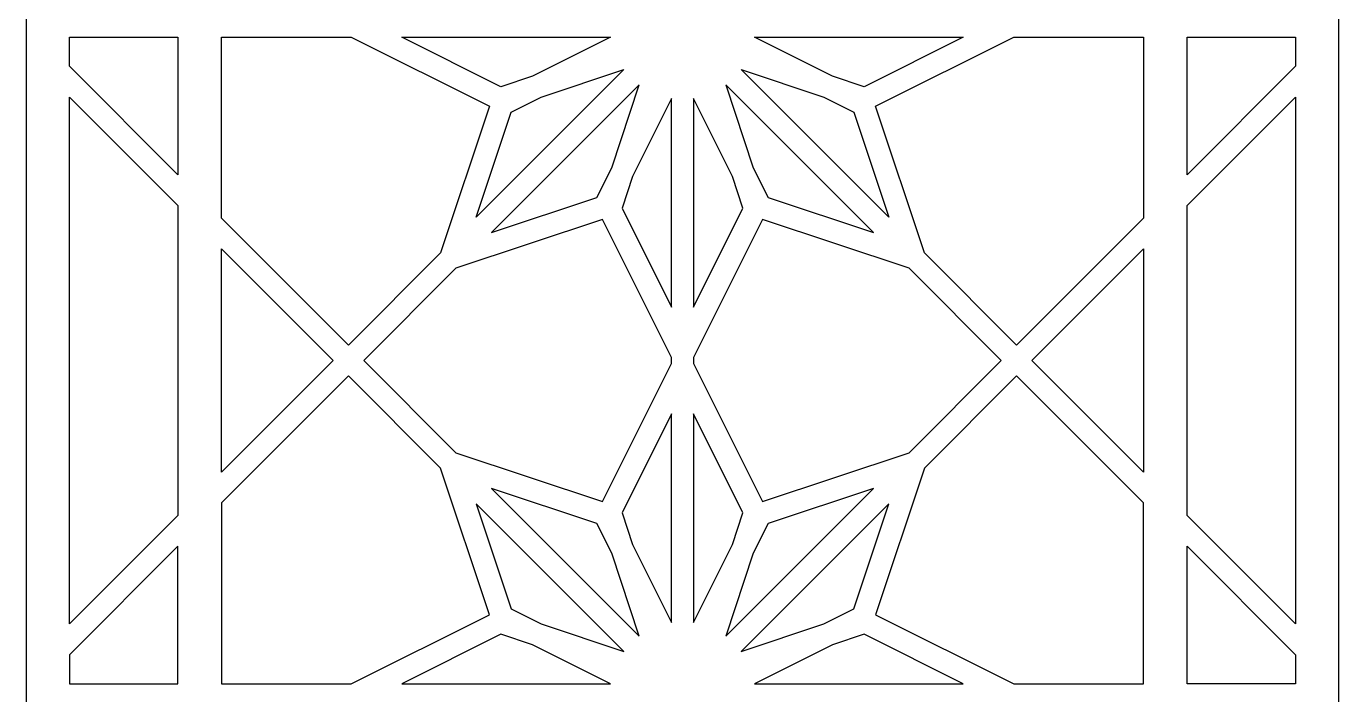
# Model space of a CAD drawing. Header units: centimetres. Extents: x 6.1 to 9.6, y -9 to 9.
# Drawn here: x 6.13 to 9.627, y -0.89 to 0.89 of the extents above; entities that cross this region are included whole.
import ezdxf

# ---------------------------------------------------------------- set-up
doc = ezdxf.new("R2010")
doc.units = ezdxf.units.CM
doc.header["$MEASUREMENT"] = 0
doc.layers.add('layer 1', color=7, linetype='Continuous')

msp = doc.modelspace()

# ---------------------------------------------------------------- linework, layer by layer
at = {"layer": 'layer 1', "color": 250}
for points, knots in [([(9.22235, -9.00021), (9.22235, -9.00021), (9.10677, -9.00021), (9.10677, -9.00021), (9.10677, -9.00021), (9.10677, -9.00021), (8.90951, -9.00021), (8.90951, -9.00021), (8.90951, -9.00021), (8.90951, -9.00021), (8.82779, -9.00021), (8.82779, -9.00021), (8.82779, -9.00021), (8.82779, -9.00021), (8.73967, -9.00021), (8.73967, -9.00021), (8.73967, -9.00021), (8.73967, -9.00021), (8.65794, -9.00021), (8.65794, -9.00021), (8.65794, -9.00021), (8.65794, -9.00021), (7.90734, -9.00021), (7.90734, -9.00021), (7.90734, -9.00021), (7.90734, -9.00021), (7.84956, -9.00021), (7.84956, -9.00021), (7.84956, -9.00021), (7.84956, -9.00021), (7.09895, -9.00021), (7.09895, -9.00021), (7.09895, -9.00021), (7.09895, -9.00021), (7.01723, -9.00021), (7.01723, -9.00021), (7.01723, -9.00021), (7.01723, -9.00021), (6.92911, -9.00021), (6.92911, -9.00021), (6.92911, -9.00021), (6.92911, -9.00021), (6.84738, -9.00021), (6.84738, -9.00021), (6.84738, -9.00021), (6.84738, -9.00021), (6.65012, -9.00021), (6.65012, -9.00021), (6.65012, -9.00021), (6.65012, -9.00021), (6.53455, -9.00021), (6.53455, -9.00021), (6.53455, -9.00021), (6.53455, -9.00021), (6.13036, -9.00021), (6.13036, -9.00021), (6.13036, -9.00021), (6.13036, -9.00021), (6.13036, -8.11335), (6.13036, -8.11335), (6.13036, -8.11335), (6.13036, -8.11335), (6.13036, -8.03891), (6.13036, -8.03891), (6.13036, -8.03891), (6.13036, -8.03891), (6.13036, -8.03163), (6.13036, -8.03163), (6.13036, -8.03163), (6.13036, -8.03163), (6.13036, -8.0189), (6.13036, -8.0189), (6.13036, -8.0189), (6.13036, -8.0189), (6.13036, -7.98112), (6.13036, -7.98112), (6.13036, -7.98112), (6.13036, -7.98112), (6.13036, -7.93718), (6.13036, -7.93718), (6.13036, -7.93718), (6.13036, -7.93718), (6.13036, -6.30279), (6.13036, -6.30279), (6.13036, -6.30279), (6.13036, -6.30279), (6.13036, -6.25885), (6.13036, -6.25885), (6.13036, -6.25885), (6.13036, -6.25885), (6.13036, -6.23884), (6.13036, -6.23884), (6.13036, -6.23884), (6.13036, -6.23884), (6.13036, -6.22106), (6.13036, -6.22106), (6.13036, -6.22106), (6.13036, -6.22106), (6.13036, -6.20106), (6.13036, -6.20106), (6.13036, -6.20106), (6.13036, -6.20106), (6.13036, -6.15711), (6.13036, -6.15711), (6.13036, -6.15711), (6.13036, -6.15711), (6.13036, -4.52272), (6.13036, -4.52272), (6.13036, -4.52272), (6.13036, -4.52272), (6.13036, -4.47878), (6.13036, -4.47878), (6.13036, -4.47878), (6.13036, -4.47878), (6.13036, -4.45877), (6.13036, -4.45877), (6.13036, -4.45877), (6.13036, -4.45877), (6.13036, -4.44099), (6.13036, -4.44099), (6.13036, -4.44099), (6.13036, -4.44099), (6.13036, -4.42099), (6.13036, -4.42099), (6.13036, -4.42099), (6.13036, -4.42099), (6.13036, -4.37705), (6.13036, -4.37705), (6.13036, -4.37705), (6.13036, -4.37705), (6.13036, -2.74266), (6.13036, -2.74266), (6.13036, -2.74266), (6.13036, -2.74266), (6.13036, -2.69871), (6.13036, -2.69871), (6.13036, -2.69871), (6.13036, -2.69871), (6.13036, -2.67871), (6.13036, -2.67871), (6.13036, -2.67871), (6.13036, -2.67871), (6.13036, -2.66093), (6.13036, -2.66093), (6.13036, -2.66093), (6.13036, -2.66093), (6.13036, -2.64093), (6.13036, -2.64093), (6.13036, -2.64093), (6.13036, -2.64093), (6.13036, -2.59698), (6.13036, -2.59698), (6.13036, -2.59698), (6.13036, -2.59698), (6.13036, -0.96259), (6.13036, -0.96259), (6.13036, -0.96259), (6.13036, -0.96259), (6.13036, -0.91864), (6.13036, -0.91864), (6.13036, -0.91864), (6.13036, -0.91864), (6.13036, -0.89864), (6.13036, -0.89864), (6.13036, -0.89864), (6.13036, -0.89864), (6.13036, -0.88087), (6.13036, -0.88087), (6.13036, -0.88087), (6.13036, -0.88087), (6.13036, -0.86086), (6.13036, -0.86086), (6.13036, -0.86086), (6.13036, -0.86086), (6.13036, -0.81692), (6.13036, -0.81692), (6.13036, -0.81692), (6.13036, -0.81692), (6.13036, 0.81747), (6.13036, 0.81747), (6.13036, 0.81747), (6.13036, 0.81747), (6.13036, 0.86142), (6.13036, 0.86142), (6.13036, 0.86142), (6.13036, 0.86142), (6.13036, 0.88142), (6.13036, 0.88142), (6.13036, 0.88142), (6.13036, 0.88142), (6.13036, 0.8992), (6.13036, 0.8992), (6.13036, 0.8992), (6.13036, 0.8992), (6.13036, 0.9192), (6.13036, 0.9192), (6.13036, 0.9192), (6.13036, 0.9192), (6.13036, 0.96315), (6.13036, 0.96315), (6.13036, 0.96315), (6.13036, 0.96315), (6.13036, 2.59754), (6.13036, 2.59754), (6.13036, 2.59754), (6.13036, 2.59754), (6.13036, 2.64149), (6.13036, 2.64149), (6.13036, 2.64149), (6.13036, 2.64149), (6.13036, 2.66149), (6.13036, 2.66149), (6.13036, 2.66149), (6.13036, 2.66149), (6.13036, 2.67926), (6.13036, 2.67926), (6.13036, 2.67926), (6.13036, 2.67926), (6.13036, 2.69927), (6.13036, 2.69927), (6.13036, 2.69927), (6.13036, 2.69927), (6.13036, 2.74321), (6.13036, 2.74321), (6.13036, 2.74321), (6.13036, 2.74321), (6.13036, 4.3776), (6.13036, 4.3776), (6.13036, 4.3776), (6.13036, 4.3776), (6.13036, 4.42155), (6.13036, 4.42155), (6.13036, 4.42155), (6.13036, 4.42155), (6.13036, 4.44155), (6.13036, 4.44155), (6.13036, 4.44155), (6.13036, 4.44155), (6.13036, 4.45933), (6.13036, 4.45933), (6.13036, 4.45933), (6.13036, 4.45933), (6.13036, 4.47934), (6.13036, 4.47934), (6.13036, 4.47934), (6.13036, 4.47934), (6.13036, 4.52328), (6.13036, 4.52328), (6.13036, 4.52328), (6.13036, 4.52328), (6.13036, 6.15767), (6.13036, 6.15767), (6.13036, 6.15767), (6.13036, 6.15767), (6.13036, 6.20162), (6.13036, 6.20162), (6.13036, 6.20162), (6.13036, 6.20162), (6.13036, 6.22163), (6.13036, 6.22163), (6.13036, 6.22163), (6.13036, 6.22163), (6.13036, 6.23939), (6.13036, 6.23939), (6.13036, 6.23939), (6.13036, 6.23939), (6.13036, 6.25941), (6.13036, 6.25941), (6.13036, 6.25941), (6.13036, 6.25941), (6.13036, 6.30334), (6.13036, 6.30334), (6.13036, 6.30334), (6.13036, 6.30334), (6.13036, 7.93773), (6.13036, 7.93773), (6.13036, 7.93773), (6.13036, 7.93773), (6.13036, 7.98168), (6.13036, 7.98168), (6.13036, 7.98168), (6.13036, 7.98168), (6.13036, 8), (6.13036, 8), (6.13036, 8), (6.13036, 8), (6.13036, 8.01946), (6.13036, 8.01946), (6.13036, 8.01946), (6.13036, 8.01946), (6.13036, 8.03947), (6.13036, 8.03947), (6.13036, 8.03947), (6.13036, 8.03947), (6.13036, 8.08173), (6.13036, 8.08173), (6.13036, 8.08173), (6.13036, 8.08173), (6.13036, 9.00077), (6.13036, 9.00077), (6.13036, 9.00077), (6.13036, 9.00077), (6.53455, 9.00077), (6.53455, 9.00077), (6.53455, 9.00077), (6.53455, 9.00077), (6.65012, 9.00077), (6.65012, 9.00077), (6.65012, 9.00077), (6.65012, 9.00077), (6.84738, 9.00077), (6.84738, 9.00077), (6.84738, 9.00077), (6.84738, 9.00077), (6.92911, 9.00077), (6.92911, 9.00077), (6.92911, 9.00077), (6.92911, 9.00077), (7.04941, 9.00077), (7.04941, 9.00077), (7.04941, 9.00077), (7.04941, 9.00077), (7.13114, 9.00077), (7.13114, 9.00077), (7.13114, 9.00077), (7.13114, 9.00077), (7.84956, 9.00077), (7.84956, 9.00077), (7.84956, 9.00077), (7.84956, 9.00077), (7.90734, 9.00077), (7.90734, 9.00077), (7.90734, 9.00077), (7.90734, 9.00077), (8.62577, 9.00077), (8.62577, 9.00077), (8.62577, 9.00077), (8.62577, 9.00077), (8.70748, 9.00077), (8.70748, 9.00077), (8.70748, 9.00077), (8.70748, 9.00077), (8.82779, 9.00077), (8.82779, 9.00077), (8.82779, 9.00077), (8.82779, 9.00077), (8.90951, 9.00077), (8.90951, 9.00077), (8.90951, 9.00077), (8.90951, 9.00077), (9.10677, 9.00077), (9.10677, 9.00077), (9.10677, 9.00077), (9.10677, 9.00077), (9.22235, 9.00077), (9.22235, 9.00077), (9.22235, 9.00077), (9.22235, 9.00077), (9.62654, 9.00077), (9.62654, 9.00077), (9.62654, 9.00077), (9.62654, 9.00077), (9.62654, 8.08173), (9.62654, 8.08173), (9.62654, 8.08173), (9.62654, 8.08173), (9.62654, 8.03947), (9.62654, 8.03947), (9.62654, 8.03947), (9.62654, 8.03947), (9.62654, 8.01946), (9.62654, 8.01946), (9.62654, 8.01946), (9.62654, 8.01946), (9.62654, 8), (9.62654, 8), (9.62654, 8), (9.62654, 8), (9.62654, 7.98168), (9.62654, 7.98168), (9.62654, 7.98168), (9.62654, 7.98168), (9.62654, 7.93773), (9.62654, 7.93773), (9.62654, 7.93773), (9.62654, 7.93773), (9.62654, 6.30334), (9.62654, 6.30334), (9.62654, 6.30334), (9.62654, 6.30334), (9.62654, 6.25941), (9.62654, 6.25941), (9.62654, 6.25941), (9.62654, 6.25941), (9.62654, 6.23939), (9.62654, 6.23939), (9.62654, 6.23939), (9.62654, 6.23939), (9.62654, 6.22162), (9.62654, 6.22162), (9.62654, 6.22162), (9.62654, 6.22162), (9.62654, 6.20162), (9.62654, 6.20162), (9.62654, 6.20162), (9.62654, 6.20162), (9.62654, 6.15767), (9.62654, 6.15767), (9.62654, 6.15767), (9.62654, 6.15767), (9.62654, 4.52328), (9.62654, 4.52328), (9.62654, 4.52328), (9.62654, 4.52328), (9.62654, 4.47934), (9.62654, 4.47934), (9.62654, 4.47934), (9.62654, 4.47934), (9.62654, 4.45933), (9.62654, 4.45933), (9.62654, 4.45933), (9.62654, 4.45933), (9.62654, 4.44155), (9.62654, 4.44155), (9.62654, 4.44155), (9.62654, 4.44155), (9.62654, 4.42155), (9.62654, 4.42155), (9.62654, 4.42155), (9.62654, 4.42155), (9.62654, 4.3776), (9.62654, 4.3776), (9.62654, 4.3776), (9.62654, 4.3776), (9.62654, 2.74321), (9.62654, 2.74321), (9.62654, 2.74321), (9.62654, 2.74321), (9.62654, 2.69927), (9.62654, 2.69927), (9.62654, 2.69927), (9.62654, 2.69927), (9.62654, 2.67926), (9.62654, 2.67926), (9.62654, 2.67926), (9.62654, 2.67926), (9.62654, 2.66149), (9.62654, 2.66149), (9.62654, 2.66149), (9.62654, 2.66149), (9.62654, 2.64149), (9.62654, 2.64149), (9.62654, 2.64149), (9.62654, 2.64149), (9.62654, 2.59754), (9.62654, 2.59754), (9.62654, 2.59754), (9.62654, 2.59754), (9.62654, 0.96315), (9.62654, 0.96315), (9.62654, 0.96315), (9.62654, 0.96315), (9.62654, 0.9192), (9.62654, 0.9192), (9.62654, 0.9192), (9.62654, 0.9192), (9.62654, 0.8992), (9.62654, 0.8992), (9.62654, 0.8992), (9.62654, 0.8992), (9.62654, 0.88142), (9.62654, 0.88142), (9.62654, 0.88142), (9.62654, 0.88142), (9.62654, 0.86142), (9.62654, 0.86142), (9.62654, 0.86142), (9.62654, 0.86142), (9.62654, 0.81747), (9.62654, 0.81747), (9.62654, 0.81747), (9.62654, 0.81747), (9.62654, -0.81691), (9.62654, -0.81691), (9.62654, -0.81691), (9.62654, -0.81691), (9.62654, -0.86086), (9.62654, -0.86086), (9.62654, -0.86086), (9.62654, -0.86086), (9.62654, -0.88087), (9.62654, -0.88087), (9.62654, -0.88087), (9.62654, -0.88087), (9.62654, -0.89864), (9.62654, -0.89864), (9.62654, -0.89864), (9.62654, -0.89864), (9.62654, -0.91864), (9.62654, -0.91864), (9.62654, -0.91864), (9.62654, -0.91864), (9.62654, -0.96259), (9.62654, -0.96259), (9.62654, -0.96259), (9.62654, -0.96259), (9.62654, -2.59698), (9.62654, -2.59698), (9.62654, -2.59698), (9.62654, -2.59698), (9.62654, -2.64093), (9.62654, -2.64093), (9.62654, -2.64093), (9.62654, -2.64093), (9.62654, -2.66093), (9.62654, -2.66093), (9.62654, -2.66093), (9.62654, -2.66093), (9.62654, -2.67871), (9.62654, -2.67871), (9.62654, -2.67871), (9.62654, -2.67871), (9.62654, -2.69871), (9.62654, -2.69871), (9.62654, -2.69871), (9.62654, -2.69871), (9.62654, -2.74266), (9.62654, -2.74266), (9.62654, -2.74266), (9.62654, -2.74266), (9.62654, -4.37704), (9.62654, -4.37704), (9.62654, -4.37704), (9.62654, -4.37704), (9.62654, -4.42099), (9.62654, -4.42099), (9.62654, -4.42099), (9.62654, -4.42099), (9.62654, -4.441), (9.62654, -4.441), (9.62654, -4.441), (9.62654, -4.441), (9.62654, -4.45877), (9.62654, -4.45877), (9.62654, -4.45877), (9.62654, -4.45877), (9.62654, -4.47878), (9.62654, -4.47878), (9.62654, -4.47878), (9.62654, -4.47878), (9.62654, -4.52272), (9.62654, -4.52272), (9.62654, -4.52272), (9.62654, -4.52272), (9.62654, -6.15711), (9.62654, -6.15711), (9.62654, -6.15711), (9.62654, -6.15711), (9.62654, -6.20106), (9.62654, -6.20106), (9.62654, -6.20106), (9.62654, -6.20106), (9.62654, -6.22106), (9.62654, -6.22106), (9.62654, -6.22106), (9.62654, -6.22106), (9.62654, -6.23884), (9.62654, -6.23884), (9.62654, -6.23884), (9.62654, -6.23884), (9.62654, -6.25885), (9.62654, -6.25885), (9.62654, -6.25885), (9.62654, -6.25885), (9.62654, -6.30279), (9.62654, -6.30279), (9.62654, -6.30279), (9.62654, -6.30279), (9.62654, -7.93717), (9.62654, -7.93717), (9.62654, -7.93717), (9.62654, -7.93717), (9.62654, -7.98112), (9.62654, -7.98112), (9.62654, -7.98112), (9.62654, -7.98112), (9.62654, -8.0189), (9.62654, -8.0189), (9.62654, -8.0189), (9.62654, -8.0189), (9.62654, -8.03163), (9.62654, -8.03163), (9.62654, -8.03163), (9.62654, -8.03163), (9.62654, -8.03891), (9.62654, -8.03891), (9.62654, -8.03891), (9.62654, -8.03891), (9.62654, -8.11334), (9.62654, -8.11334), (9.62654, -8.11334), (9.62654, -8.11334), (9.62654, -9.00021), (9.62654, -9.00021), (9.62654, -9.00021), (9.62654, -9.00021), (9.22235, -9.00021), (9.22235, -9.00021)], [0, 0, 0, 0, 0.0065359, 0.0065359, 0.0065359, 0.0065359, 0.0130719, 0.0130719, 0.0130719, 0.0130719, 0.0196078, 0.0196078, 0.0196078, 0.0196078, 0.0261438, 0.0261438, 0.0261438, 0.0261438, 0.0326797, 0.0326797, 0.0326797, 0.0326797, 0.0392157, 0.0392157, 0.0392157, 0.0392157, 0.0457516, 0.0457516, 0.0457516, 0.0457516, 0.0522876, 0.0522876, 0.0522876, 0.0522876, 0.0588235, 0.0588235, 0.0588235, 0.0588235, 0.0653595, 0.0653595, 0.0653595, 0.0653595, 0.0718954, 0.0718954, 0.0718954, 0.0718954, 0.0784314, 0.0784314, 0.0784314, 0.0784314, 0.0849673, 0.0849673, 0.0849673, 0.0849673, 0.0915033, 0.0915033, 0.0915033, 0.0915033, 0.0980392, 0.0980392, 0.0980392, 0.0980392, 0.1045752, 0.1045752, 0.1045752, 0.1045752, 0.1111111, 0.1111111, 0.1111111, 0.1111111, 0.1176471, 0.1176471, 0.1176471, 0.1176471, 0.124183, 0.124183, 0.124183, 0.124183, 0.130719, 0.130719, 0.130719, 0.130719, 0.1372549, 0.1372549, 0.1372549, 0.1372549, 0.1437908, 0.1437908, 0.1437908, 0.1437908, 0.1503268, 0.1503268, 0.1503268, 0.1503268, 0.1568627, 0.1568627, 0.1568627, 0.1568627, 0.1633987, 0.1633987, 0.1633987, 0.1633987, 0.1699346, 0.1699346, 0.1699346, 0.1699346, 0.1764706, 0.1764706, 0.1764706, 0.1764706, 0.1830065, 0.1830065, 0.1830065, 0.1830065, 0.1895425, 0.1895425, 0.1895425, 0.1895425, 0.1960784, 0.1960784, 0.1960784, 0.1960784, 0.2026144, 0.2026144, 0.2026144, 0.2026144, 0.2091503, 0.2091503, 0.2091503, 0.2091503, 0.2156863, 0.2156863, 0.2156863, 0.2156863, 0.2222222, 0.2222222, 0.2222222, 0.2222222, 0.2287582, 0.2287582, 0.2287582, 0.2287582, 0.2352941, 0.2352941, 0.2352941, 0.2352941, 0.2418301, 0.2418301, 0.2418301, 0.2418301, 0.248366, 0.248366, 0.248366, 0.248366, 0.254902, 0.254902, 0.254902, 0.254902, 0.2614379, 0.2614379, 0.2614379, 0.2614379, 0.2679739, 0.2679739, 0.2679739, 0.2679739, 0.2745098, 0.2745098, 0.2745098, 0.2745098, 0.2810458, 0.2810458, 0.2810458, 0.2810458, 0.2875817, 0.2875817, 0.2875817, 0.2875817, 0.2941176, 0.2941176, 0.2941176, 0.2941176, 0.3006536, 0.3006536, 0.3006536, 0.3006536, 0.3071895, 0.3071895, 0.3071895, 0.3071895, 0.3137255, 0.3137255, 0.3137255, 0.3137255, 0.3202614, 0.3202614, 0.3202614, 0.3202614, 0.3267974, 0.3267974, 0.3267974, 0.3267974, 0.3333333, 0.3333333, 0.3333333, 0.3333333, 0.3398693, 0.3398693, 0.3398693, 0.3398693, 0.3464052, 0.3464052, 0.3464052, 0.3464052, 0.3529412, 0.3529412, 0.3529412, 0.3529412, 0.3594771, 0.3594771, 0.3594771, 0.3594771, 0.3660131, 0.3660131, 0.3660131, 0.3660131, 0.372549, 0.372549, 0.372549, 0.372549, 0.379085, 0.379085, 0.379085, 0.379085, 0.3856209, 0.3856209, 0.3856209, 0.3856209, 0.3921569, 0.3921569, 0.3921569, 0.3921569, 0.3986928, 0.3986928, 0.3986928, 0.3986928, 0.4052288, 0.4052288, 0.4052288, 0.4052288, 0.4117647, 0.4117647, 0.4117647, 0.4117647, 0.4183007, 0.4183007, 0.4183007, 0.4183007, 0.4248366, 0.4248366, 0.4248366, 0.4248366, 0.4313725, 0.4313725, 0.4313725, 0.4313725, 0.4379085, 0.4379085, 0.4379085, 0.4379085, 0.4444444, 0.4444444, 0.4444444, 0.4444444, 0.4509804, 0.4509804, 0.4509804, 0.4509804, 0.4575163, 0.4575163, 0.4575163, 0.4575163, 0.4640523, 0.4640523, 0.4640523, 0.4640523, 0.4705882, 0.4705882, 0.4705882, 0.4705882, 0.4771242, 0.4771242, 0.4771242, 0.4771242, 0.4836601, 0.4836601, 0.4836601, 0.4836601, 0.4901961, 0.4901961, 0.4901961, 0.4901961, 0.496732, 0.496732, 0.496732, 0.496732, 0.503268, 0.503268, 0.503268, 0.503268, 0.5098039, 0.5098039, 0.5098039, 0.5098039, 0.5163399, 0.5163399, 0.5163399, 0.5163399, 0.5228758, 0.5228758, 0.5228758, 0.5228758, 0.5294118, 0.5294118, 0.5294118, 0.5294118, 0.5359477, 0.5359477, 0.5359477, 0.5359477, 0.5424837, 0.5424837, 0.5424837, 0.5424837, 0.5490196, 0.5490196, 0.5490196, 0.5490196, 0.5555556, 0.5555556, 0.5555556, 0.5555556, 0.5620915, 0.5620915, 0.5620915, 0.5620915, 0.5686275, 0.5686275, 0.5686275, 0.5686275, 0.5751634, 0.5751634, 0.5751634, 0.5751634, 0.5816993, 0.5816993, 0.5816993, 0.5816993, 0.5882353, 0.5882353, 0.5882353, 0.5882353, 0.5947712, 0.5947712, 0.5947712, 0.5947712, 0.6013072, 0.6013072, 0.6013072, 0.6013072, 0.6078431, 0.6078431, 0.6078431, 0.6078431, 0.6143791, 0.6143791, 0.6143791, 0.6143791, 0.620915, 0.620915, 0.620915, 0.620915, 0.627451, 0.627451, 0.627451, 0.627451, 0.6339869, 0.6339869, 0.6339869, 0.6339869, 0.6405229, 0.6405229, 0.6405229, 0.6405229, 0.6470588, 0.6470588, 0.6470588, 0.6470588, 0.6535948, 0.6535948, 0.6535948, 0.6535948, 0.6601307, 0.6601307, 0.6601307, 0.6601307, 0.6666667, 0.6666667, 0.6666667, 0.6666667, 0.6732026, 0.6732026, 0.6732026, 0.6732026, 0.6797386, 0.6797386, 0.6797386, 0.6797386, 0.6862745, 0.6862745, 0.6862745, 0.6862745, 0.6928105, 0.6928105, 0.6928105, 0.6928105, 0.6993464, 0.6993464, 0.6993464, 0.6993464, 0.7058824, 0.7058824, 0.7058824, 0.7058824, 0.7124183, 0.7124183, 0.7124183, 0.7124183, 0.7189542, 0.7189542, 0.7189542, 0.7189542, 0.7254902, 0.7254902, 0.7254902, 0.7254902, 0.7320261, 0.7320261, 0.7320261, 0.7320261, 0.7385621, 0.7385621, 0.7385621, 0.7385621, 0.745098, 0.745098, 0.745098, 0.745098, 0.751634, 0.751634, 0.751634, 0.751634, 0.7581699, 0.7581699, 0.7581699, 0.7581699, 0.7647059, 0.7647059, 0.7647059, 0.7647059, 0.7712418, 0.7712418, 0.7712418, 0.7712418, 0.7777778, 0.7777778, 0.7777778, 0.7777778, 0.7843137, 0.7843137, 0.7843137, 0.7843137, 0.7908497, 0.7908497, 0.7908497, 0.7908497, 0.7973856, 0.7973856, 0.7973856, 0.7973856, 0.8039216, 0.8039216, 0.8039216, 0.8039216, 0.8104575, 0.8104575, 0.8104575, 0.8104575, 0.8169935, 0.8169935, 0.8169935, 0.8169935, 0.8235294, 0.8235294, 0.8235294, 0.8235294, 0.8300654, 0.8300654, 0.8300654, 0.8300654, 0.8366013, 0.8366013, 0.8366013, 0.8366013, 0.8431373, 0.8431373, 0.8431373, 0.8431373, 0.8496732, 0.8496732, 0.8496732, 0.8496732, 0.8562092, 0.8562092, 0.8562092, 0.8562092, 0.8627451, 0.8627451, 0.8627451, 0.8627451, 0.869281, 0.869281, 0.869281, 0.869281, 0.875817, 0.875817, 0.875817, 0.875817, 0.8823529, 0.8823529, 0.8823529, 0.8823529, 0.8888889, 0.8888889, 0.8888889, 0.8888889, 0.8954248, 0.8954248, 0.8954248, 0.8954248, 0.9019608, 0.9019608, 0.9019608, 0.9019608, 0.9084967, 0.9084967, 0.9084967, 0.9084967, 0.9150327, 0.9150327, 0.9150327, 0.9150327, 0.9215686, 0.9215686, 0.9215686, 0.9215686, 0.9281046, 0.9281046, 0.9281046, 0.9281046, 0.9346405, 0.9346405, 0.9346405, 0.9346405, 0.9411765, 0.9411765, 0.9411765, 0.9411765, 0.9477124, 0.9477124, 0.9477124, 0.9477124, 0.9542484, 0.9542484, 0.9542484, 0.9542484, 0.9607843, 0.9607843, 0.9607843, 0.9607843, 0.9673203, 0.9673203, 0.9673203, 0.9673203, 0.9738562, 0.9738562, 0.9738562, 0.9738562, 0.9803922, 0.9803922, 0.9803922, 0.9803922, 0.9869281, 0.9869281, 0.9869281, 0.9869281, 1, 1, 1, 1]), ([(6.53455, 0.86142), (6.53455, 0.86142), (6.24593, 0.86142), (6.24593, 0.86142), (6.24593, 0.86142), (6.24593, 0.86142), (6.24593, 0.78363), (6.24593, 0.78363), (6.24593, 0.78363), (6.24593, 0.78363), (6.53455, 0.49501), (6.53455, 0.49501), (6.53455, 0.49501), (6.53455, 0.49501), (6.53455, 0.86142), (6.53455, 0.86142)], [0, 0, 0, 0, 0.2, 0.2, 0.2, 0.2, 0.4, 0.4, 0.4, 0.4, 0.6, 0.6, 0.6, 0.6, 1, 1, 1, 1]), ([(6.98842, 0.04114), (6.98842, 0.04114), (7.23419, 0.28692), (7.23419, 0.28692), (7.23419, 0.28692), (7.23419, 0.28692), (7.364, 0.67722), (7.364, 0.67722), (7.364, 0.67722), (7.364, 0.67722), (6.99622, 0.86142), (6.99622, 0.86142), (6.99622, 0.86142), (6.99622, 0.86142), (6.65012, 0.86142), (6.65012, 0.86142), (6.65012, 0.86142), (6.65012, 0.86142), (6.65012, 0.37944), (6.65012, 0.37944), (6.65012, 0.37944), (6.65012, 0.37944), (6.98842, 0.04114), (6.98842, 0.04114)], [0, 0, 0, 0, 0.1428571, 0.1428571, 0.1428571, 0.1428571, 0.2857143, 0.2857143, 0.2857143, 0.2857143, 0.4285714, 0.4285714, 0.4285714, 0.4285714, 0.5714286, 0.5714286, 0.5714286, 0.5714286, 0.7142857, 0.7142857, 0.7142857, 0.7142857, 1, 1, 1, 1]), ([(7.68649, 0.86142), (7.68649, 0.86142), (7.13049, 0.86142), (7.13049, 0.86142), (7.13049, 0.86142), (7.13049, 0.86142), (7.3943, 0.72929), (7.3943, 0.72929), (7.3943, 0.72929), (7.3943, 0.72929), (7.47877, 0.75739), (7.47877, 0.75739), (7.47877, 0.75739), (7.47877, 0.75739), (7.68649, 0.86142), (7.68649, 0.86142)], [0, 0, 0, 0, 0.2, 0.2, 0.2, 0.2, 0.4, 0.4, 0.4, 0.4, 0.6, 0.6, 0.6, 0.6, 1, 1, 1, 1]), ([(8.62641, 0.86142), (8.62641, 0.86142), (8.07041, 0.86142), (8.07041, 0.86142), (8.07041, 0.86142), (8.07041, 0.86142), (8.27812, 0.75739), (8.27812, 0.75739), (8.27812, 0.75739), (8.27812, 0.75739), (8.3626, 0.72929), (8.3626, 0.72929), (8.3626, 0.72929), (8.3626, 0.72929), (8.62641, 0.86142), (8.62641, 0.86142)], [0, 0, 0, 0, 0.2, 0.2, 0.2, 0.2, 0.4, 0.4, 0.4, 0.4, 0.6, 0.6, 0.6, 0.6, 1, 1, 1, 1]), ([(9.10677, 0.86142), (9.10677, 0.86142), (8.76068, 0.86142), (8.76068, 0.86142), (8.76068, 0.86142), (8.76068, 0.86142), (8.39291, 0.67722), (8.39291, 0.67722), (8.39291, 0.67722), (8.39291, 0.67722), (8.52271, 0.28692), (8.52271, 0.28692), (8.52271, 0.28692), (8.52271, 0.28692), (8.76849, 0.04114), (8.76849, 0.04114), (8.76849, 0.04114), (8.76849, 0.04114), (9.10677, 0.37943), (9.10677, 0.37943), (9.10677, 0.37943), (9.10677, 0.37943), (9.10677, 0.86142), (9.10677, 0.86142)], [0, 0, 0, 0, 0.1428571, 0.1428571, 0.1428571, 0.1428571, 0.2857143, 0.2857143, 0.2857143, 0.2857143, 0.4285714, 0.4285714, 0.4285714, 0.4285714, 0.5714286, 0.5714286, 0.5714286, 0.5714286, 0.7142857, 0.7142857, 0.7142857, 0.7142857, 1, 1, 1, 1]), ([(9.22235, 0.86142), (9.22235, 0.86142), (9.22235, 0.49501), (9.22235, 0.49501), (9.22235, 0.49501), (9.22235, 0.49501), (9.51097, 0.78363), (9.51097, 0.78363), (9.51097, 0.78363), (9.51097, 0.78363), (9.51097, 0.86142), (9.51097, 0.86142), (9.51097, 0.86142), (9.51097, 0.86142), (9.22235, 0.86142), (9.22235, 0.86142)], [0, 0, 0, 0, 0.2, 0.2, 0.2, 0.2, 0.4, 0.4, 0.4, 0.4, 0.6, 0.6, 0.6, 0.6, 1, 1, 1, 1]), ([(7.32914, 0.38186), (7.32914, 0.38186), (7.72228, 0.775), (7.72228, 0.775), (7.72228, 0.775), (7.72228, 0.775), (7.50184, 0.70169), (7.50184, 0.70169), (7.50184, 0.70169), (7.50184, 0.70169), (7.42225, 0.66183), (7.42225, 0.66183), (7.42225, 0.66183), (7.42225, 0.66183), (7.32914, 0.38186), (7.32914, 0.38186)], [0, 0, 0, 0, 0.2, 0.2, 0.2, 0.2, 0.4, 0.4, 0.4, 0.4, 0.6, 0.6, 0.6, 0.6, 1, 1, 1, 1]), ([(8.03463, 0.775), (8.03463, 0.775), (8.42776, 0.38187), (8.42776, 0.38187), (8.42776, 0.38187), (8.42776, 0.38187), (8.33466, 0.66182), (8.33466, 0.66182), (8.33466, 0.66182), (8.33466, 0.66182), (8.25506, 0.70169), (8.25506, 0.70169), (8.25506, 0.70169), (8.25506, 0.70169), (8.03463, 0.775), (8.03463, 0.775)], [0, 0, 0, 0, 0.2, 0.2, 0.2, 0.2, 0.4, 0.4, 0.4, 0.4, 0.6, 0.6, 0.6, 0.6, 1, 1, 1, 1]), ([(6.24593, -0.70135), (6.24593, -0.70135), (6.53455, -0.41273), (6.53455, -0.41273), (6.53455, -0.41273), (6.53455, -0.41273), (6.53455, 0.41328), (6.53455, 0.41328), (6.53455, 0.41328), (6.53455, 0.41328), (6.24593, 0.7019), (6.24593, 0.7019), (6.24593, 0.7019), (6.24593, 0.7019), (6.24593, -0.70134), (6.24593, -0.70134), (6.24593, -0.70134), (6.24593, -0.70134), (6.24593, -0.70135), (6.24593, -0.70135)], [0, 0, 0, 0, 0.1666667, 0.1666667, 0.1666667, 0.1666667, 0.3333333, 0.3333333, 0.3333333, 0.3333333, 0.5, 0.5, 0.5, 0.5, 0.6666667, 0.6666667, 0.6666667, 0.6666667, 1, 1, 1, 1]), ([(7.36999, 0.341), (7.36999, 0.341), (7.76314, 0.73415), (7.76314, 0.73415), (7.76314, 0.73415), (7.76314, 0.73415), (7.68983, 0.5137), (7.68983, 0.5137), (7.68983, 0.5137), (7.68983, 0.5137), (7.64996, 0.43411), (7.64996, 0.43411), (7.64996, 0.43411), (7.64996, 0.43411), (7.36999, 0.341), (7.36999, 0.341)], [0, 0, 0, 0, 0.2, 0.2, 0.2, 0.2, 0.4, 0.4, 0.4, 0.4, 0.6, 0.6, 0.6, 0.6, 1, 1, 1, 1]), ([(7.99376, 0.73415), (7.99376, 0.73415), (8.3869, 0.341), (8.3869, 0.341), (8.3869, 0.341), (8.3869, 0.341), (8.10693, 0.43411), (8.10693, 0.43411), (8.10693, 0.43411), (8.10693, 0.43411), (8.06707, 0.5137), (8.06707, 0.5137), (8.06707, 0.5137), (8.06707, 0.5137), (7.99376, 0.73415), (7.99376, 0.73415)], [0, 0, 0, 0, 0.2, 0.2, 0.2, 0.2, 0.4, 0.4, 0.4, 0.4, 0.6, 0.6, 0.6, 0.6, 1, 1, 1, 1]), ([(9.22235, 0.41328), (9.22235, 0.41328), (9.22235, -0.41272), (9.22235, -0.41272), (9.22235, -0.41272), (9.22235, -0.41272), (9.51097, -0.70134), (9.51097, -0.70134), (9.51097, -0.70134), (9.51097, -0.70134), (9.51097, 0.7019), (9.51097, 0.7019), (9.51097, 0.7019), (9.51097, 0.7019), (9.22235, 0.41328), (9.22235, 0.41328)], [0, 0, 0, 0, 0.2, 0.2, 0.2, 0.2, 0.4, 0.4, 0.4, 0.4, 0.6, 0.6, 0.6, 0.6, 1, 1, 1, 1]), ([(7.84956, 0.69835), (7.84956, 0.69835), (7.84956, 0.21958), (7.84956, 0.21958), (7.84956, 0.21958), (7.84956, 0.21958), (7.84956, 0.14235), (7.84956, 0.14235), (7.84956, 0.14235), (7.84956, 0.14235), (7.71743, 0.40616), (7.71743, 0.40616), (7.71743, 0.40616), (7.71743, 0.40616), (7.74553, 0.49064), (7.74553, 0.49064), (7.74553, 0.49064), (7.74553, 0.49064), (7.84956, 0.69835), (7.84956, 0.69835)], [0, 0, 0, 0, 0.1666667, 0.1666667, 0.1666667, 0.1666667, 0.3333333, 0.3333333, 0.3333333, 0.3333333, 0.5, 0.5, 0.5, 0.5, 0.6666667, 0.6666667, 0.6666667, 0.6666667, 1, 1, 1, 1]), ([(7.90734, 0.14235), (7.90734, 0.14235), (7.90734, 0.21958), (7.90734, 0.21958), (7.90734, 0.21958), (7.90734, 0.21958), (7.90734, 0.69835), (7.90734, 0.69835), (7.90734, 0.69835), (7.90734, 0.69835), (8.01138, 0.49063), (8.01138, 0.49063), (8.01138, 0.49063), (8.01138, 0.49063), (8.03947, 0.40616), (8.03947, 0.40616), (8.03947, 0.40616), (8.03947, 0.40616), (7.90734, 0.14235), (7.90734, 0.14235)], [0, 0, 0, 0, 0.1666667, 0.1666667, 0.1666667, 0.1666667, 0.3333333, 0.3333333, 0.3333333, 0.3333333, 0.5, 0.5, 0.5, 0.5, 0.6666667, 0.6666667, 0.6666667, 0.6666667, 1, 1, 1, 1]), ([(7.27504, -0.24549), (7.27504, -0.24549), (7.02927, 0.00028), (7.02927, 0.00028), (7.02927, 0.00028), (7.02927, 0.00028), (7.27505, 0.24605), (7.27505, 0.24605), (7.27505, 0.24605), (7.27505, 0.24605), (7.66535, 0.37586), (7.66535, 0.37586), (7.66535, 0.37586), (7.66535, 0.37586), (7.84956, 0.00808), (7.84956, 0.00808), (7.84956, 0.00808), (7.84956, 0.00808), (7.84956, -0.00752), (7.84956, -0.00752), (7.84956, -0.00752), (7.84956, -0.00752), (7.66535, -0.3753), (7.66535, -0.3753), (7.66535, -0.3753), (7.66535, -0.3753), (7.27504, -0.24549), (7.27504, -0.24549)], [0, 0, 0, 0, 0.125, 0.125, 0.125, 0.125, 0.25, 0.25, 0.25, 0.25, 0.375, 0.375, 0.375, 0.375, 0.5, 0.5, 0.5, 0.5, 0.625, 0.625, 0.625, 0.625, 0.75, 0.75, 0.75, 0.75, 1, 1, 1, 1]), ([(8.72762, 0.00028), (8.72762, 0.00028), (8.48185, -0.24549), (8.48185, -0.24549), (8.48185, -0.24549), (8.48185, -0.24549), (8.09154, -0.3753), (8.09154, -0.3753), (8.09154, -0.3753), (8.09154, -0.3753), (7.90734, -0.00752), (7.90734, -0.00752), (7.90734, -0.00752), (7.90734, -0.00752), (7.90734, 0.00808), (7.90734, 0.00808), (7.90734, 0.00808), (7.90734, 0.00808), (8.09154, 0.37586), (8.09154, 0.37586), (8.09154, 0.37586), (8.09154, 0.37586), (8.48184, 0.24605), (8.48184, 0.24605), (8.48184, 0.24605), (8.48184, 0.24605), (8.72762, 0.00028), (8.72762, 0.00028)], [0, 0, 0, 0, 0.125, 0.125, 0.125, 0.125, 0.25, 0.25, 0.25, 0.25, 0.375, 0.375, 0.375, 0.375, 0.5, 0.5, 0.5, 0.5, 0.625, 0.625, 0.625, 0.625, 0.75, 0.75, 0.75, 0.75, 1, 1, 1, 1]), ([(6.65012, -0.29716), (6.65012, -0.29716), (6.94756, 0.00028), (6.94756, 0.00028), (6.94756, 0.00028), (6.94756, 0.00028), (6.65012, 0.29771), (6.65012, 0.29771), (6.65012, 0.29771), (6.65012, 0.29771), (6.65012, -0.29716), (6.65012, -0.29716)], [0, 0, 0, 0, 0.25, 0.25, 0.25, 0.25, 0.5, 0.5, 0.5, 0.5, 1, 1, 1, 1]), ([(9.10677, 0.2977), (9.10677, 0.2977), (8.80935, 0.00028), (8.80935, 0.00028), (8.80935, 0.00028), (8.80935, 0.00028), (9.10677, -0.29715), (9.10677, -0.29715), (9.10677, -0.29715), (9.10677, -0.29715), (9.10677, 0.2977), (9.10677, 0.2977)], [0, 0, 0, 0, 0.25, 0.25, 0.25, 0.25, 0.5, 0.5, 0.5, 0.5, 1, 1, 1, 1]), ([(6.98842, -0.04058), (6.98842, -0.04058), (7.23419, -0.28636), (7.23419, -0.28636), (7.23419, -0.28636), (7.23419, -0.28636), (7.364, -0.67667), (7.364, -0.67667), (7.364, -0.67667), (7.364, -0.67667), (6.99622, -0.86086), (6.99622, -0.86086), (6.99622, -0.86086), (6.99622, -0.86086), (6.65012, -0.86086), (6.65012, -0.86086), (6.65012, -0.86086), (6.65012, -0.86086), (6.65012, -0.37888), (6.65012, -0.37888), (6.65012, -0.37888), (6.65012, -0.37888), (6.98842, -0.04058), (6.98842, -0.04058)], [0, 0, 0, 0, 0.1428571, 0.1428571, 0.1428571, 0.1428571, 0.2857143, 0.2857143, 0.2857143, 0.2857143, 0.4285714, 0.4285714, 0.4285714, 0.4285714, 0.5714286, 0.5714286, 0.5714286, 0.5714286, 0.7142857, 0.7142857, 0.7142857, 0.7142857, 1, 1, 1, 1]), ([(9.10677, -0.86086), (9.10677, -0.86086), (8.76068, -0.86086), (8.76068, -0.86086), (8.76068, -0.86086), (8.76068, -0.86086), (8.39291, -0.67666), (8.39291, -0.67666), (8.39291, -0.67666), (8.39291, -0.67666), (8.52271, -0.28636), (8.52271, -0.28636), (8.52271, -0.28636), (8.52271, -0.28636), (8.76849, -0.04058), (8.76849, -0.04058), (8.76849, -0.04058), (8.76849, -0.04058), (9.10677, -0.37887), (9.10677, -0.37887), (9.10677, -0.37887), (9.10677, -0.37887), (9.10677, -0.86086), (9.10677, -0.86086)], [0, 0, 0, 0, 0.1428571, 0.1428571, 0.1428571, 0.1428571, 0.2857143, 0.2857143, 0.2857143, 0.2857143, 0.4285714, 0.4285714, 0.4285714, 0.4285714, 0.5714286, 0.5714286, 0.5714286, 0.5714286, 0.7142857, 0.7142857, 0.7142857, 0.7142857, 1, 1, 1, 1]), ([(7.84956, -0.14179), (7.84956, -0.14179), (7.84956, -0.21902), (7.84956, -0.21902), (7.84956, -0.21902), (7.84956, -0.21902), (7.84956, -0.69779), (7.84956, -0.69779), (7.84956, -0.69779), (7.84956, -0.69779), (7.74553, -0.49008), (7.74553, -0.49008), (7.74553, -0.49008), (7.74553, -0.49008), (7.71743, -0.4056), (7.71743, -0.4056), (7.71743, -0.4056), (7.71743, -0.4056), (7.84956, -0.14179), (7.84956, -0.14179)], [0, 0, 0, 0, 0.1666667, 0.1666667, 0.1666667, 0.1666667, 0.3333333, 0.3333333, 0.3333333, 0.3333333, 0.5, 0.5, 0.5, 0.5, 0.6666667, 0.6666667, 0.6666667, 0.6666667, 1, 1, 1, 1]), ([(7.90734, -0.69779), (7.90734, -0.69779), (7.90734, -0.21902), (7.90734, -0.21902), (7.90734, -0.21902), (7.90734, -0.21902), (7.90734, -0.14179), (7.90734, -0.14179), (7.90734, -0.14179), (7.90734, -0.14179), (8.03947, -0.4056), (8.03947, -0.4056), (8.03947, -0.4056), (8.03947, -0.4056), (8.01138, -0.49008), (8.01138, -0.49008), (8.01138, -0.49008), (8.01138, -0.49008), (7.90734, -0.69779), (7.90734, -0.69779)], [0, 0, 0, 0, 0.1666667, 0.1666667, 0.1666667, 0.1666667, 0.3333333, 0.3333333, 0.3333333, 0.3333333, 0.5, 0.5, 0.5, 0.5, 0.6666667, 0.6666667, 0.6666667, 0.6666667, 1, 1, 1, 1]), ([(7.76314, -0.73359), (7.76314, -0.73359), (7.36998, -0.34044), (7.36998, -0.34044), (7.36998, -0.34044), (7.36998, -0.34044), (7.64996, -0.43356), (7.64996, -0.43356), (7.64996, -0.43356), (7.64996, -0.43356), (7.68983, -0.51314), (7.68983, -0.51314), (7.68983, -0.51314), (7.68983, -0.51314), (7.76314, -0.73359), (7.76314, -0.73359)], [0, 0, 0, 0, 0.2, 0.2, 0.2, 0.2, 0.4, 0.4, 0.4, 0.4, 0.6, 0.6, 0.6, 0.6, 1, 1, 1, 1]), ([(8.38691, -0.34044), (8.38691, -0.34044), (7.99376, -0.73359), (7.99376, -0.73359), (7.99376, -0.73359), (7.99376, -0.73359), (8.06707, -0.51315), (8.06707, -0.51315), (8.06707, -0.51315), (8.06707, -0.51315), (8.10693, -0.43355), (8.10693, -0.43355), (8.10693, -0.43355), (8.10693, -0.43355), (8.38691, -0.34044), (8.38691, -0.34044)], [0, 0, 0, 0, 0.2, 0.2, 0.2, 0.2, 0.4, 0.4, 0.4, 0.4, 0.6, 0.6, 0.6, 0.6, 1, 1, 1, 1]), ([(7.32914, -0.3813), (7.32914, -0.3813), (7.72228, -0.77444), (7.72228, -0.77444), (7.72228, -0.77444), (7.72228, -0.77444), (7.50184, -0.70113), (7.50184, -0.70113), (7.50184, -0.70113), (7.50184, -0.70113), (7.42225, -0.66127), (7.42225, -0.66127), (7.42225, -0.66127), (7.42225, -0.66127), (7.32914, -0.3813), (7.32914, -0.3813)], [0, 0, 0, 0, 0.2, 0.2, 0.2, 0.2, 0.4, 0.4, 0.4, 0.4, 0.6, 0.6, 0.6, 0.6, 1, 1, 1, 1]), ([(8.03463, -0.77444), (8.03463, -0.77444), (8.42777, -0.3813), (8.42777, -0.3813), (8.42777, -0.3813), (8.42777, -0.3813), (8.33466, -0.66127), (8.33466, -0.66127), (8.33466, -0.66127), (8.33466, -0.66127), (8.25506, -0.70113), (8.25506, -0.70113), (8.25506, -0.70113), (8.25506, -0.70113), (8.03463, -0.77444), (8.03463, -0.77444)], [0, 0, 0, 0, 0.2, 0.2, 0.2, 0.2, 0.4, 0.4, 0.4, 0.4, 0.6, 0.6, 0.6, 0.6, 1, 1, 1, 1]), ([(6.53455, -0.86086), (6.53455, -0.86086), (6.24593, -0.86086), (6.24593, -0.86086), (6.24593, -0.86086), (6.24593, -0.86086), (6.24593, -0.78307), (6.24593, -0.78307), (6.24593, -0.78307), (6.24593, -0.78307), (6.53455, -0.49445), (6.53455, -0.49445), (6.53455, -0.49445), (6.53455, -0.49445), (6.53455, -0.86086), (6.53455, -0.86086)], [0, 0, 0, 0, 0.2, 0.2, 0.2, 0.2, 0.4, 0.4, 0.4, 0.4, 0.6, 0.6, 0.6, 0.6, 1, 1, 1, 1]), ([(9.22235, -0.49445), (9.22235, -0.49445), (9.22235, -0.86086), (9.22235, -0.86086), (9.22235, -0.86086), (9.22235, -0.86086), (9.51097, -0.86086), (9.51097, -0.86086), (9.51097, -0.86086), (9.51097, -0.86086), (9.51097, -0.78307), (9.51097, -0.78307), (9.51097, -0.78307), (9.51097, -0.78307), (9.22235, -0.49445), (9.22235, -0.49445)], [0, 0, 0, 0, 0.2, 0.2, 0.2, 0.2, 0.4, 0.4, 0.4, 0.4, 0.6, 0.6, 0.6, 0.6, 1, 1, 1, 1]), ([(7.68649, -0.86086), (7.68649, -0.86086), (7.13051, -0.86086), (7.13051, -0.86086), (7.13051, -0.86086), (7.13051, -0.86086), (7.3943, -0.72873), (7.3943, -0.72873), (7.3943, -0.72873), (7.3943, -0.72873), (7.47877, -0.75683), (7.47877, -0.75683), (7.47877, -0.75683), (7.47877, -0.75683), (7.68649, -0.86086), (7.68649, -0.86086)], [0, 0, 0, 0, 0.2, 0.2, 0.2, 0.2, 0.4, 0.4, 0.4, 0.4, 0.6, 0.6, 0.6, 0.6, 1, 1, 1, 1]), ([(8.62641, -0.86086), (8.62641, -0.86086), (8.07041, -0.86086), (8.07041, -0.86086), (8.07041, -0.86086), (8.07041, -0.86086), (8.27812, -0.75683), (8.27812, -0.75683), (8.27812, -0.75683), (8.27812, -0.75683), (8.3626, -0.72873), (8.3626, -0.72873), (8.3626, -0.72873), (8.3626, -0.72873), (8.62641, -0.86086), (8.62641, -0.86086)], [0, 0, 0, 0, 0.2, 0.2, 0.2, 0.2, 0.4, 0.4, 0.4, 0.4, 0.6, 0.6, 0.6, 0.6, 1, 1, 1, 1])]:
    msp.add_open_spline(points, degree=3, knots=knots, dxfattribs=at)

doc.saveas('drawing.dxf')
